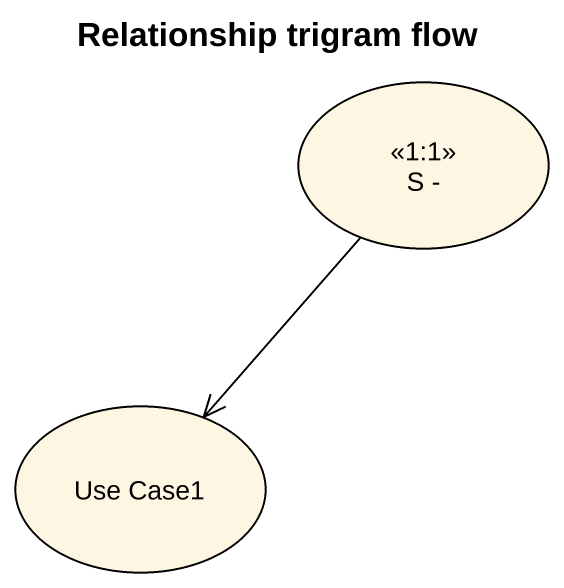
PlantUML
@startuml
title Relationship trigram flow
usecase "S -" as S <<1:1>>
usecase "Use Case1" as Use_Case1
S --> Use_Case1
@enduml
